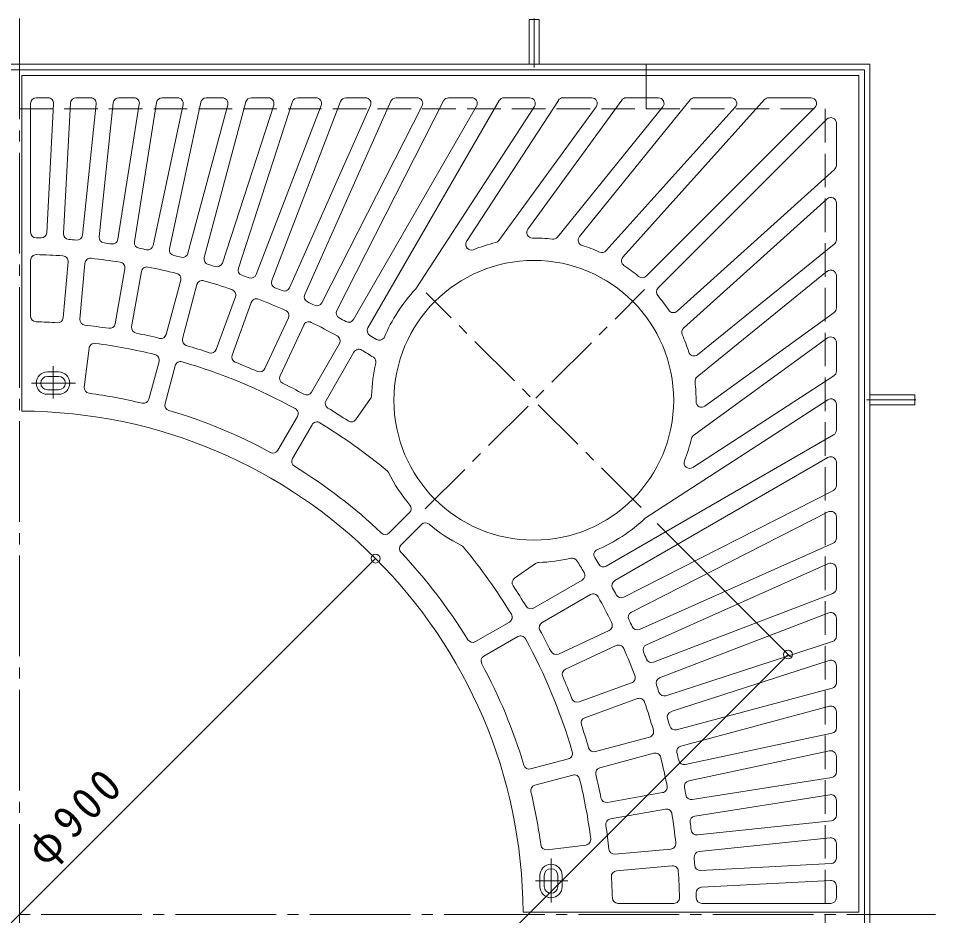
# Model space of a CAD drawing. Units: millimetres at full size, sheet at 1:10; details may follow other scales. Extents: x -1841 to 1849, y -1367 to 1300.
# Drawn here: x -894 to -75, y 498 to 1300 of the extents above; entities that cross this region are included whole.
import ezdxf

# ---------------------------------------------------------------- set-up
doc = ezdxf.new("R2010")
doc.units = ezdxf.units.MM
doc.header["$LTSCALE"] = 10
doc.header["$PDMODE"] = 32
doc.header["$PDSIZE"] = 8
for name, pattern in [('CHAIN1', [8, 5, -1, 1, -1]), ('CHAIN2', [12, 9, -1, 1, -1]), ('DASHED3', [4, 3, -1])]:
    doc.linetypes.add(name, pattern=pattern)
for name, color, linetype, lineweight in [('0-0', 3, 'Continuous', 18), ('0-1', 2, 'Continuous', 18), ('0-4', 7, 'Continuous', 18)]:
    doc.layers.add(name, color=color, linetype=linetype, lineweight=lineweight)
doc.styles.add('ＭＳ ゴシック', font='')
doc.styles.get('ＭＳ ゴシック').set_extended_font_data('MS Gothic')

msp = doc.modelspace()

# ---------------------------------------------------------------- linework, layer by layer
at = {"layer": '0-0'}
for p, q in [((-891.46, 1248.63), (-891.46, 948.63)), ((-143.46, 1248.63), (-891.46, 1248.63)), ((-883.46, 1223.63), (-883.46, 1108.45)), ((-878.46, 1228.63), (-867.99, 1228.63)), ((-862.99, 1223.37), (-869.04, 1108.06)), ((-847.94, 1223.89), (-854.06, 1107.27)), ((-842.95, 1228.63), (-829.83, 1228.63)), ((-824.86, 1223.11), (-837.17, 1105.95)), ((-809.67, 1224.15), (-822.26, 1104.38)), ((-786.35, 1222.85), (-805.47, 1102.17)), ((-804.69, 1228.63), (-791.29, 1228.63)), ((-770.92, 1224.41), (-790.65, 1099.82)), ((-747.25, 1222.59), (-774, 1096.74)), ((-765.98, 1228.63), (-752.14, 1228.63)), ((-731.47, 1224.67), (-759.33, 1093.62)), ((-707.31, 1222.34), (-742.86, 1089.66)), ((-691.09, 1224.92), (-728.37, 1085.78)), ((-726.58, 1228.63), (-712.14, 1228.63)), ((-666.28, 1222.09), (-712.14, 1080.97)), ((-649.51, 1225.18), (-697.87, 1076.34)), ((-686.26, 1228.63), (-671.04, 1228.63)), ((-623.88, 1221.84), (-681.91, 1070.68)), ((-606.44, 1225.42), (-667.9, 1065.31)), ((-579.79, 1221.6), (-652.26, 1058.83)), ((-644.75, 1228.63), (-628.55, 1228.63)), ((-561.56, 1225.66), (-638.56, 1052.73)), ((-533.63, 1221.36), (-623.27, 1045.44)), ((-514.48, 1225.9), (-609.91, 1038.63)), ((-601.77, 1228.63), (-584.36, 1228.63)), ((-464.78, 1226.13), (-582.03, 1023.05)), ((-556.99, 1228.63), (-538.09, 1228.63)), ((-510.03, 1228.63), (-489.32, 1228.63)), ((-411.93, 1226.35), (-493.86, 1100.2)), ((-460.45, 1228.63), (-437.55, 1228.63)), ((-355.31, 1226.57), (-439.15, 1111.18)), ((-407.74, 1228.63), (-382.17, 1228.63)), ((-382.17, 1228.63), (-399.67, 1228.63)), ((-294.17, 1226.78), (-393.11, 1104.61)), ((-227.57, 1226.98), (-354.22, 1086.31)), ((-351.27, 1228.63), (-322.46, 1228.63)), ((-351.27, 1228.63), (-322.46, 1228.63)), ((-290.29, 1228.63), (-257.49, 1228.63)), ((-223.85, 1228.63), (-186.14, 1228.63)), ((-484.99, 1221.13), (-595.02, 1030.55)), ((-433.35, 1220.91), (-539.29, 1057.78)), ((-378.13, 1220.69), (-465, 1101.12)), ((-318.57, 1220.48), (-412.8, 1104.12)), ((-253.78, 1220.29), (-369.28, 1092.01)), ((-182.61, 1220.1), (-333.45, 1069.25)), ((-172, 1209.49), (-322.84, 1058.64)), ((-163.46, 1168.24), (-163.46, 1205.95)), ((-165.12, 1164.53), (-305.78, 1037.87)), ((-171.81, 1138.32), (-300.09, 1022.82)), ((-163.46, 1101.81), (-163.46, 1134.6)), ((-165.32, 1097.92), (-287.49, 998.99)), ((-883.46, 1083.44), (-883.46, 1033.42)), ((-849.96, 1081.93), (-854.32, 1032.1)), ((-835.02, 1080.62), (-839.38, 1030.8)), ((-799.29, 1075.91), (-807.97, 1026.66)), ((-784.52, 1073.31), (-793.2, 1024.06)), ((-171.61, 1073.53), (-287.98, 979.29)), ((-163.46, 1040.82), (-163.46, 1069.64)), ((-749.33, 1065.51), (-762.28, 1017.2)), ((-734.84, 1061.63), (-747.79, 1013.32)), ((-700.48, 1050.79), (-717.58, 1003.8)), ((-686.38, 1045.66), (-703.48, 998.67)), ((-165.53, 1036.78), (-280.91, 952.95)), ((-653.08, 1031.87), (-674.22, 986.55)), ((-639.49, 1025.53), (-660.63, 980.21)), ((-607.53, 1008.89), (-632.53, 965.58)), ((-171.4, 1013.97), (-290.97, 927.1)), ((-163.46, 984.36), (-163.46, 1009.92)), ((-831.31, 1004.81), (-835.58, 970.06)), ((-594.53, 1001.39), (-619.54, 958.08)), ((-768.75, 993.05), (-777.81, 959.23)), ((-754.26, 989.16), (-763.32, 955.35)), ((-858.46, 983.63), (-868.46, 983.63)), ((-858.46, 979.63), (-868.46, 979.63)), ((-165.74, 980.16), (-291.89, 898.24)), ((-858.46, 967.63), (-868.46, 967.63)), ((-858.46, 963.63), (-868.46, 963.63)), ((-579.68, 959.83), (-592.83, 941.06)), ((-171.19, 958.74), (-334.32, 852.8)), ((-163.46, 931.64), (-163.46, 954.55)), ((-645.04, 943.92), (-662.54, 913.6)), ((-632.05, 936.42), (-649.55, 906.1)), ((-165.96, 927.31), (-369.05, 810.06)), ((-170.96, 907.11), (-361.55, 797.07)), ((-163.46, 882.07), (-163.46, 902.78)), ((-166.19, 877.61), (-353.47, 782.19)), ((-544.84, 857.86), (-563.01, 839.69)), ((-170.73, 858.46), (-346.66, 768.82)), ((-163.46, 835.1), (-163.46, 854.01)), ((-534.24, 847.25), (-552.4, 829.09)), ((-166.43, 830.54), (-339.37, 753.54)), ((-432.26, 812.41), (-451.03, 799.27)), ((-170.5, 812.31), (-333.27, 739.84)), ((-163.46, 790.32), (-163.46, 807.74)), ((-390.7, 797.56), (-434.01, 772.55)), ((-383.2, 784.57), (-426.51, 759.56)), ((-166.67, 785.65), (-326.79, 724.19)), ((-170.26, 768.21), (-321.41, 710.19)), ((-163.46, 747.34), (-163.46, 763.54)), ((-455.67, 760.05), (-485.99, 742.54)), ((-448.17, 747.06), (-478.49, 729.55)), ((-366.56, 752.6), (-411.89, 731.47)), ((-360.22, 739.01), (-405.55, 717.87)), ((-166.92, 742.59), (-315.76, 694.22)), ((-170.01, 725.81), (-311.12, 679.96)), ((-163.46, 705.84), (-163.46, 721.06)), ((-346.43, 705.72), (-393.43, 688.61)), ((-167.17, 701.01), (-306.31, 663.72)), ((-341.3, 691.62), (-388.3, 674.51)), ((-169.76, 684.78), (-302.43, 649.23)), ((-163.46, 665.51), (-163.46, 679.95)), ((-330.47, 657.25), (-378.77, 644.31)), ((-167.42, 660.62), (-298.48, 632.77)), ((-326.58, 642.76), (-374.89, 629.82)), ((-169.5, 644.85), (-295.36, 618.09)), ((-163.46, 626.12), (-163.46, 639.95)), ((-402.93, 637.83), (-436.75, 628.77)), ((-399.05, 623.34), (-432.87, 614.28)), ((-167.68, 621.18), (-292.27, 601.44)), ((-318.78, 607.58), (-368.04, 598.89)), ((-169.25, 605.74), (-289.93, 586.63)), ((-163.46, 587.4), (-163.46, 600.8)), ((-316.18, 592.81), (-365.43, 584.12)), ((-167.94, 582.43), (-287.72, 569.84)), ((-168.99, 567.23), (-286.15, 554.92)), ((-387.29, 560.78), (-422.03, 556.52)), ((-163.46, 549.14), (-163.46, 562.26)), ((-311.48, 557.08), (-361.3, 552.72)), ((-310.17, 542.13), (-359.99, 537.78)), ((-168.2, 544.15), (-284.82, 538.04)), ((-428.46, 533.63), (-428.46, 523.63)), ((-424.46, 533.63), (-424.46, 523.63)), ((-412.46, 533.63), (-412.46, 523.63)), ((-408.46, 533.63), (-408.46, 523.63)), ((-168.73, 529.1), (-284.04, 523.06)), ((-163.46, 513.63), (-163.46, 524.11)), ((-308.66, 508.63), (-358.67, 508.63)), ((-168.46, 508.63), (-283.65, 508.63))]:
    msp.add_line(p, q, dxfattribs=at)
at = {"layer": '0-0', "linetype": 'CHAIN1'}
for p, q in [((-530.91, 861.19), (-334.85, 1057.24)), ((-338, 862.4), (-529.92, 1054.33)), ((-863.46, 988.67), (-863.46, 959.9)), ((-843.49, 973.63), (-882.8, 973.63)), ((-418.46, 548.6), (-418.46, 509.3)), ((-403.42, 528.63), (-432.19, 528.63))]:
    msp.add_line(p, q, dxfattribs=at)
at = {"layer": '0-0'}
msp.add_lwpolyline([(-143.46, 1248.63), (-143.46, 500.63), (-443.47, 500.63)], dxfattribs=at)
msp.add_circle((-433.84, 958.25), 125, dxfattribs=at)
for centre, radius, start, end in [((-878.46, 1223.63), 5, 90, 180), ((-867.99, 1223.63), 5, 357.00079, 90), ((-842.95, 1223.63), 5, 90, 177.00079), ((-829.83, 1223.63), 5, 353.99902, 90), ((-804.69, 1223.63), 5, 90, 173.99931), ((-791.29, 1223.63), 5, 351.00066, 90), ((-765.98, 1223.63), 5, 90, 171.0011), ((-752.14, 1223.63), 5, 348.00081, 90), ((-726.58, 1223.63), 5, 90, 168.00081), ((-712.14, 1223.63), 5, 344.9991, 90), ((-686.26, 1223.63), 5, 90, 164.9991), ((-671.04, 1223.63), 5, 341.99956, 90), ((-644.75, 1223.63), 5, 90, 161.99956), ((-628.55, 1223.63), 5, 338.99937, 90), ((-601.77, 1223.63), 5, 90, 158.99937), ((-584.36, 1223.63), 5, 336.00032, 90), ((-556.99, 1223.63), 5, 90, 156.00034), ((-538.09, 1223.63), 5, 332.99948, 90), ((-510.03, 1223.63), 5, 90, 152.99948), ((-489.32, 1223.63), 5, 330.00124, 90), ((-460.45, 1223.63), 5, 90, 149.99878), ((-437.55, 1223.63), 5, 327.00124, 90), ((-407.74, 1223.63), 5, 90, 146.99969), ((-382.17, 1223.63), 5, 323.99997, 90), ((-382.17, 1223.63), 5, 323.99997, 90), ((-351.27, 1223.63), 5, 90, 144.00163), ((-351.27, 1223.63), 5, 90, 144.00163), ((-322.46, 1223.63), 5, 321.00102, 90), ((-322.46, 1223.63), 5, 321.00102, 90), ((-290.29, 1223.63), 5, 90, 140.99881), ((-257.49, 1223.63), 5, 318.00034, 90), ((-223.85, 1223.63), 5, 90, 138.00034), ((-186.14, 1223.63), 5, 315.00201, 90), ((-168.46, 1205.95), 5, 0, 134.99799), ((-168.46, 1168.24), 5, 311.99966, 0), ((-168.46, 1134.6), 5, 0, 131.99966), ((-878.46, 1108.45), 5, 180, 268.59181), ((-874.03, 1108.32), 5, 268.17427, 357.00079), ((-849.06, 1107.01), 5, 177.00079, 265.82599), ((-435.1, 1108.25), 5, 143.99997, 270.47977), ((-893.46, 498.63), 605, 88.17415, 88.5909), ((-893.46, 498.63), 605, 85.17415, 85.82581), ((-842.15, 1106.47), 5, 265.17389, 353.99902), ((-817.28, 1103.86), 5, 173.99931, 262.82463), ((-893.46, 498.63), 605, 82.17413, 82.82581), ((-810.4, 1102.95), 5, 262.17462, 351.0011), ((-785.71, 1099.04), 5, 171.00066, 259.82593), ((-489.66, 1097.48), 5, 147.00124, 291.84833), ((-433.84, 958.25), 145, 103.57173, 111.84711), ((-469.04, 1104.06), 5, 283.57149, 323.99997), ((-433.84, 958.25), 145, 83.43155, 90.48074), ((-416.69, 1107.27), 5, 263.43097, 320.99881), ((-389.22, 1101.46), 5, 140.99881, 252.69086), ((-168.46, 1101.81), 5, 309.00119, 0), ((-893.46, 498.63), 605, 79.17415, 79.82578), ((-778.89, 1097.77), 5, 259.17387, 348.00081), ((-754.44, 1092.58), 5, 168.00081, 256.82581), ((-433.84, 958.25), 145, 66.06659, 72.6925), ((-372.99, 1095.35), 5, 246.06633, 318.00034), ((-878.46, 1083.44), 5, 88.52931, 180), ((-893.46, 498.63), 590, 86.22433, 88.53067), ((-854.94, 1082.36), 5, 355.00014, 86.22444), ((-830.04, 1080.18), 5, 83.77612, 175.00014), ((-893.46, 498.63), 590, 81.22432, 83.77562), ((-893.46, 498.63), 605, 76.17415, 76.82581), ((-747.69, 1090.96), 5, 256.17444, 344.99983), ((-723.54, 1084.49), 5, 164.9991, 253.8261), ((-350.5, 1082.97), 5, 138.00034, 236.24695), ((-804.21, 1076.78), 5, 349.99908, 81.22513), ((-779.59, 1072.44), 5, 78.77626, 170.00027), ((-893.46, 498.63), 590, 76.22432, 78.77562), ((-893.46, 498.63), 605, 73.17413, 73.82579), ((-716.89, 1082.52), 5, 253.17487, 341.99956), ((-693.11, 1074.79), 5, 161.99956, 250.8253), ((-433.84, 958.25), 145, 49.78027, 56.24796), ((-168.46, 1069.64), 5, 0, 128.99898), ((-754.16, 1066.81), 5, 344.99922, 76.22527), ((-893.46, 498.63), 605, 70.17413, 70.82579), ((-686.57, 1072.48), 5, 250.17526, 338.99937), ((-336.99, 1072.79), 5, 229.78114, 314.99799), ((-730.02, 1060.34), 5, 73.77521, 164.99922), ((-893.46, 498.63), 590, 71.22432, 73.77562), ((-663.24, 1063.52), 5, 158.99937, 247.82431), ((-893.46, 498.63), 605, 67.17416, 67.82582), ((-656.83, 1060.86), 5, 247.17268, 336.00032), ((-433.84, 958.25), 145, 136.65457, 157.3428), ((-319.31, 1055.11), 5, 135.00201, 220.21886), ((-705.17, 1052.5), 5, 339.99817, 71.22421), ((-633.99, 1050.69), 5, 156.00034, 244.82652), ((-433.84, 958.25), 145, 33.75204, 40.21973), ((-681.68, 1043.95), 5, 68.77522, 159.99924), ((-893.46, 498.63), 590, 66.22432, 68.77562), ((-893.46, 498.63), 605, 64.17413, 64.82579), ((-627.73, 1047.71), 5, 244.17258, 332.99948), ((-878.46, 1033.42), 5, 180, 268.39302), ((-657.62, 1033.99), 5, 334.99818, 66.22423), ((-605.45, 1036.36), 5, 152.99948, 241.82498), ((-309.13, 1041.59), 5, 213.75305, 311.99966), ((-168.46, 1040.82), 5, 305.99837, 0), ((-893.46, 498.63), 530, 86.33879, 88.39317), ((-859.3, 1032.54), 5, 266.33832, 355.00014), ((-834.4, 1030.36), 5, 175.00014, 263.662), ((-893.46, 498.63), 530, 81.33876, 83.66118), ((-812.9, 1027.53), 5, 261.33952, 349.99908), ((-634.96, 1023.42), 5, 63.77628, 155.00029), ((-893.46, 498.63), 590, 61.22433, 63.77563), ((-893.46, 498.63), 605, 61.17415, 61.82579), ((-599.35, 1033.05), 5, 241.17453, 330.00124), ((-788.28, 1023.19), 5, 170.00027, 258.66214), ((-893.46, 498.63), 530, 76.33876, 78.66118), ((-767.11, 1018.5), 5, 256.33966, 344.99922), ((-577.7, 1020.55), 5, 149.99878, 238.82544), ((-296.74, 1019.1), 5, 131.99966, 203.93367), ((-433.84, 958.25), 145, 17.3075, 23.93341), ((-826.35, 1004.2), 5, 82.438, 172.99928), ((-893.46, 498.63), 515, 76.4044, 82.43822), ((-742.96, 1012.03), 5, 164.99922, 253.66109), ((-611.85, 1011.39), 5, 329.99924, 61.22528), ((-893.46, 498.63), 605, 58.17415, 58.82581), ((-571.79, 1016.92), 5, 238.17397, 325.74777), ((-168.46, 1009.92), 5, 0, 126.00003), ((-893.46, 498.63), 530, 71.33876, 73.66118), ((-722.28, 1005.51), 5, 251.33861, 339.99817), ((-590.2, 998.89), 5, 58.77534, 149.99936), ((-893.46, 498.64), 590, 57.58609, 58.77565), ((-290.64, 1002.88), 5, 197.30914, 309.00119), ((-773.58, 994.34), 5, 344.9991, 76.40578), ((-749.43, 987.87), 5, 73.59525, 164.9991), ((-893.46, 498.63), 515, 61.40442, 73.59554), ((-698.79, 996.96), 5, 159.99924, 248.6611), ((-893.46, 498.63), 530, 66.33878, 68.66119), ((-579.88, 992.49), 5, 346.80516, 57.58716), ((-678.75, 988.66), 5, 246.33862, 334.99818), ((-433.84, 958.25), 145, 166.80479, 178.2991), ((-168.46, 984.36), 5, 303.00031, 0), ((-868.46, 973.63), 10, 90, 270), ((-868.46, 973.63), 6, 90, 270), ((-858.46, 973.63), 10, 270, 90), ((-858.46, 973.63), 6, 270, 90), ((-656.1, 978.09), 5, 155.00029, 243.66216), ((-284.83, 975.41), 5, 129.00119, 186.56903), ((-830.62, 969.46), 5, 172.99893, 262.39786), ((-893.46, 498.63), 530, 61.33878, 63.66119), ((-433.84, 958.25), 145, 359.51926, 6.56845), ((-893.46, 498.63), 470, 76.50792, 82.39684), ((-782.64, 960.52), 5, 256.50769, 344.9991), ((-636.86, 968.08), 5, 241.33968, 329.99924), ((-583.78, 962.7), 5, 324.99892, 358.29929), ((-168.46, 954.55), 5, 0, 122.99876), ((-758.49, 954.05), 5, 164.99983, 253.49191), ((-615.21, 955.58), 5, 149.99936, 238.66122), ((-893.46, 498.64), 530, 56.33878, 58.66119), ((-283.85, 956.99), 5, 179.52023, 306.00003), ((-893.46, 498.63), 450, 0.25464, 89.74536), ((-893.46, 498.63), 470, 61.50795, 73.492), ((-649.37, 946.42), 5, 330.00124, 61.4045), ((-627.72, 933.92), 5, 58.59435, 149.9982), ((-893.46, 498.63), 515, 50.36087, 58.59554), ((-596.92, 943.93), 5, 236.33875, 324.99831), ((-288.03, 923.05), 5, 126.00003, 166.42851), ((-168.46, 931.64), 5, 300.00122, 0), ((-433.84, 958.25), 145, 338.15289, 346.42827), ((-666.87, 916.1), 5, 241.50735, 329.99878), ((-645.22, 903.6), 5, 149.99893, 238.49101), ((-294.62, 902.43), 5, 158.15167, 302.99876), ((-168.46, 902.78), 5, 0, 119.99876), ((-893.46, 498.63), 470, 46.50798, 58.49203), ((-568.11, 891.37), 5, 26.47873, 50.36125), ((-433.84, 958.25), 145, 206.47864, 220.21959), ((-168.46, 882.07), 5, 297.00052, 0), ((-548.38, 861.39), 5, 315.00201, 40.22102), ((-433.84, 958.25), 145, 292.6572, 313.34543), ((-168.46, 854.01), 5, 0, 117.00052), ((-530.7, 843.71), 5, 49.77898, 134.99799), ((-433.84, 958.25), 145, 229.78041, 243.52136), ((-566.54, 843.23), 5, 226.50645, 314.99788), ((-548.87, 825.55), 5, 135.00139, 223.49281), ((-500.72, 823.99), 5, 39.63875, 63.52127), ((-168.46, 835.1), 5, 293.99966, 0), ((-893.46, 498.63), 470, 31.50795, 43.492), ((-893.46, 498.63), 515, 31.40443, 39.6391), ((-375.17, 820.31), 5, 124.25223, 211.82603), ((-429.39, 808.32), 5, 91.70071, 125.00108), ((-433.84, 958.25), 145, 271.7009, 283.19521), ((-399.6, 812.21), 5, 32.41284, 103.19484), ((-893.46, 498.63), 590, 31.22432, 32.41388), ((-893.46, 498.63), 605, 31.17416, 31.82582), ((-371.55, 814.39), 5, 211.17456, 300.00122), ((-168.46, 807.74), 5, 0, 113.99968), ((-393.2, 801.89), 5, 300.00064, 31.22466), ((-448.16, 795.17), 5, 125.00169, 213.66125), ((-359.05, 792.74), 5, 119.99876, 208.82547), ((-893.46, 498.63), 530, 31.33878, 33.66119), ((-893.46, 498.63), 605, 28.17418, 28.82582), ((-168.46, 790.32), 5, 291.00063, 0), ((-380.7, 780.24), 5, 28.77487, 120.00092), ((-893.46, 498.63), 590, 26.22435, 28.77565), ((-355.74, 786.64), 5, 208.17502, 297.00052), ((-436.51, 776.88), 5, 211.33878, 300.00064), ((-458.17, 764.38), 5, 300.00107, 31.40492), ((-344.39, 764.37), 5, 117.00052, 205.82742), ((-168.46, 763.54), 5, 0, 111.00063), ((-424.01, 755.23), 5, 120.00092, 208.66048), ((-368.67, 757.14), 5, 294.99986, 26.22388), ((-893.46, 498.63), 605, 25.17418, 25.82584), ((-341.4, 758.11), 5, 205.17348, 293.99966), ((-445.67, 742.73), 5, 28.5955, 119.99876), ((-893.46, 498.63), 530, 26.33879, 28.66121), ((-168.46, 747.34), 5, 288.00044, 0), ((-488.49, 746.87), 5, 211.50826, 300.00034), ((-893.46, 498.63), 515, 16.40443, 28.59555), ((-358.11, 734.48), 5, 23.77487, 115.00092), ((-331.23, 735.27), 5, 113.99968, 202.82732), ((-475.99, 725.22), 5, 120.00122, 208.49265), ((-414, 736), 5, 206.338, 294.99986), ((-893.46, 498.63), 590, 21.22435, 23.77565), ((-893.46, 498.63), 605, 22.17415, 22.82581), ((-893.46, 498.63), 470, 16.50797, 28.49202), ((-328.58, 728.86), 5, 202.17569, 291.00063), ((-168.46, 721.06), 5, 0, 108.00044), ((-403.44, 713.34), 5, 115.00092, 203.66048), ((-893.46, 498.63), 530, 21.33879, 23.66121), ((-348.14, 710.41), 5, 289.99986, 21.22388), ((-319.62, 705.52), 5, 111.00063, 199.82474), ((-168.46, 705.84), 5, 285.0009, 0), ((-893.46, 498.63), 605, 19.17418, 19.82584), ((-317.3, 698.98), 5, 199.1747, 288.00044), ((-395.14, 693.31), 5, 201.338, 289.99986), ((-339.59, 686.92), 5, 18.77487, 110.00092), ((-893.46, 498.63), 590, 16.22435, 18.77565), ((-168.46, 679.95), 5, 0, 105.0009), ((-386.59, 669.82), 5, 110.00092, 198.66048), ((-309.58, 675.2), 5, 108.00044, 196.82513), ((-893.46, 498.63), 605, 16.17418, 16.82584), ((-893.46, 498.63), 530, 16.33879, 18.66121), ((-307.61, 668.55), 5, 196.1739, 285.0009), ((-168.46, 665.51), 5, 281.99919, 0), ((-331.76, 662.08), 5, 284.99986, 16.22388), ((-380.07, 649.14), 5, 196.338, 284.99986), ((-301.14, 644.4), 5, 105.00017, 193.82556), ((-404.22, 642.66), 5, 285.0009, 16.40475), ((-325.29, 637.93), 5, 13.77487, 105.00092), ((-893.46, 498.63), 605, 13.17416, 13.82582), ((-168.46, 639.95), 5, 0, 101.99919), ((-438.04, 633.6), 5, 196.50809, 285.00017), ((-893.46, 498.63), 590, 11.22435, 13.77565), ((-299.52, 637.66), 5, 193.17419, 281.99919), ((-397.75, 618.51), 5, 13.59422, 105.0009), ((-373.6, 624.99), 5, 105.00092, 193.66048), ((-893.46, 498.63), 530, 11.33879, 13.66121), ((-168.46, 626.12), 5, 278.9989, 0), ((-893.46, 498.63), 515, 7.56175, 13.59557), ((-294.32, 613.2), 5, 101.99919, 190.82613), ((-431.57, 609.45), 5, 105.0009, 193.49231), ((-893.46, 498.63), 470, 7.60313, 13.49205), ((-319.65, 612.5), 5, 279.99986, 11.22388), ((-893.46, 498.63), 605, 10.17419, 10.82582), ((-368.91, 603.82), 5, 191.338, 279.99986), ((-293.06, 606.38), 5, 190.17407, 278.99934), ((-168.46, 600.8), 5, 0, 98.99934), ((-315.31, 587.88), 5, 8.77487, 100.00092), ((-364.57, 579.2), 5, 100.00092, 188.66048), ((-893.46, 498.63), 590, 6.22435, 8.77565), ((-289.15, 581.69), 5, 98.9989, 187.82538), ((-168.46, 587.4), 5, 276.00069, 0), ((-893.46, 498.63), 530, 6.33879, 8.66121), ((-893.46, 498.63), 605, 7.17416, 7.82584), ((-288.24, 574.81), 5, 187.17537, 276.00069), ((-387.9, 565.74), 5, 277.00072, 7.562), ((-168.46, 562.26), 5, 0, 96.00098), ((-422.64, 561.48), 5, 187.60214, 277.00107), ((-311.91, 562.06), 5, 274.99986, 6.22388), ((-361.74, 557.7), 5, 186.338, 274.99986), ((-285.63, 549.95), 5, 96.00098, 184.82611), ((-893.46, 498.63), 605, 4.17416, 4.82582), ((-418.46, 533.63), 10, 0, 180), ((-309.73, 537.15), 5, 3.77556, 94.99986), ((-285.08, 543.03), 5, 184.17401, 272.99921), ((-168.46, 549.14), 5, 272.99921, 0), ((-418.46, 533.63), 6, 0, 180), ((-359.56, 532.79), 5, 94.99986, 183.66168), ((-893.46, 498.63), 590, 1.4693, 3.77563), ((-893.46, 498.63), 530, 1.6068, 3.66118), ((-168.46, 524.11), 5, 0, 92.99921), ((-418.46, 523.63), 10, 180, 0), ((-418.46, 523.63), 6, 180, 0), ((-283.77, 518.07), 5, 92.99921, 181.82573), ((-893.46, 498.63), 605, 1.40907, 1.82582), ((-358.67, 513.63), 5, 181.60698, 270), ((-308.66, 513.63), 5, 270, 1.47069), ((-283.65, 513.63), 5, 181.40819, 270), ((-168.46, 513.63), 5, 270, 0)]:
    msp.add_arc(centre, radius, start, end, dxfattribs=at)
at = {"layer": '0-1', "linetype": 'CHAIN2'}
for p, q in [((-893.46, 1299.49), (-893.46, -323.18)), ((-1714.01, 498.63), (-74.76, 498.63))]:
    msp.add_line(p, q, dxfattribs=at)
at = {"layer": '0-1'}
for p, q in [((-428.96, 1298.63), (-437.96, 1298.63)), ((-437.96, 1258.63), (-437.96, 1298.63)), ((-428.96, 1258.63), (-428.96, 1298.63)), ((-333.47, 1258.63), (-333.47, 1218.63)), ((-1648.46, 1253.63), (-138.46, 1253.63)), ((-138.46, 1253.63), (-138.46, -256.37)), ((-133.46, 963.13), (-93.46, 963.13)), ((-93.46, 963.13), (-93.46, 954.13)), ((-133.46, 954.13), (-93.46, 954.13))]:
    msp.add_line(p, q, dxfattribs=at)
at = {"layer": '0-1', "linetype": 'CHAIN1'}
for p, q in [((-433.46, 1255.64), (-433.46, 1299.65)), ((-136.46, 958.63), (-92.44, 958.63))]:
    msp.add_line(p, q, dxfattribs=at)
at = {"layer": '0-1'}
msp.add_lwpolyline([(-1653.46, -261.37), (-1653.46, 1258.63), (-133.46, 1258.63), (-133.46, -261.37)], close=True, dxfattribs=at)
at = {"layer": '0-1', "linetype": 'DASHED3'}
msp.add_lwpolyline([(-1613.46, -221.37), (-1613.46, 1218.63), (-173.46, 1218.63), (-173.46, -221.37)], close=True, dxfattribs=at)
at = {"layer": '0-4'}
for p, q in [((-204.52, 728.93), (-323.63, 848.03)), ((-575.27, 816.83), (-1211.66, 180.43)), ((-1125.88, -188.19), (-206.64, 731.05))]:
    msp.add_line(p, q, dxfattribs=at)
for p in [(-575.27, 816.83), (-206.64, 731.05)]:
    msp.add_point(p, dxfattribs=at)

# ---------------------------------------------------------------- texts
at = {"layer": '0-4', "color": 2, "insert": (-865.01, 534.48), "char_height": 29.33, "attachment_point": 7, "rotation": 45, "style": 'ＭＳ ゴシック'}
msp.add_mtext('\\T1.21;\\W0.95;φ900', dxfattribs=at)

doc.saveas('drawing.dxf')
